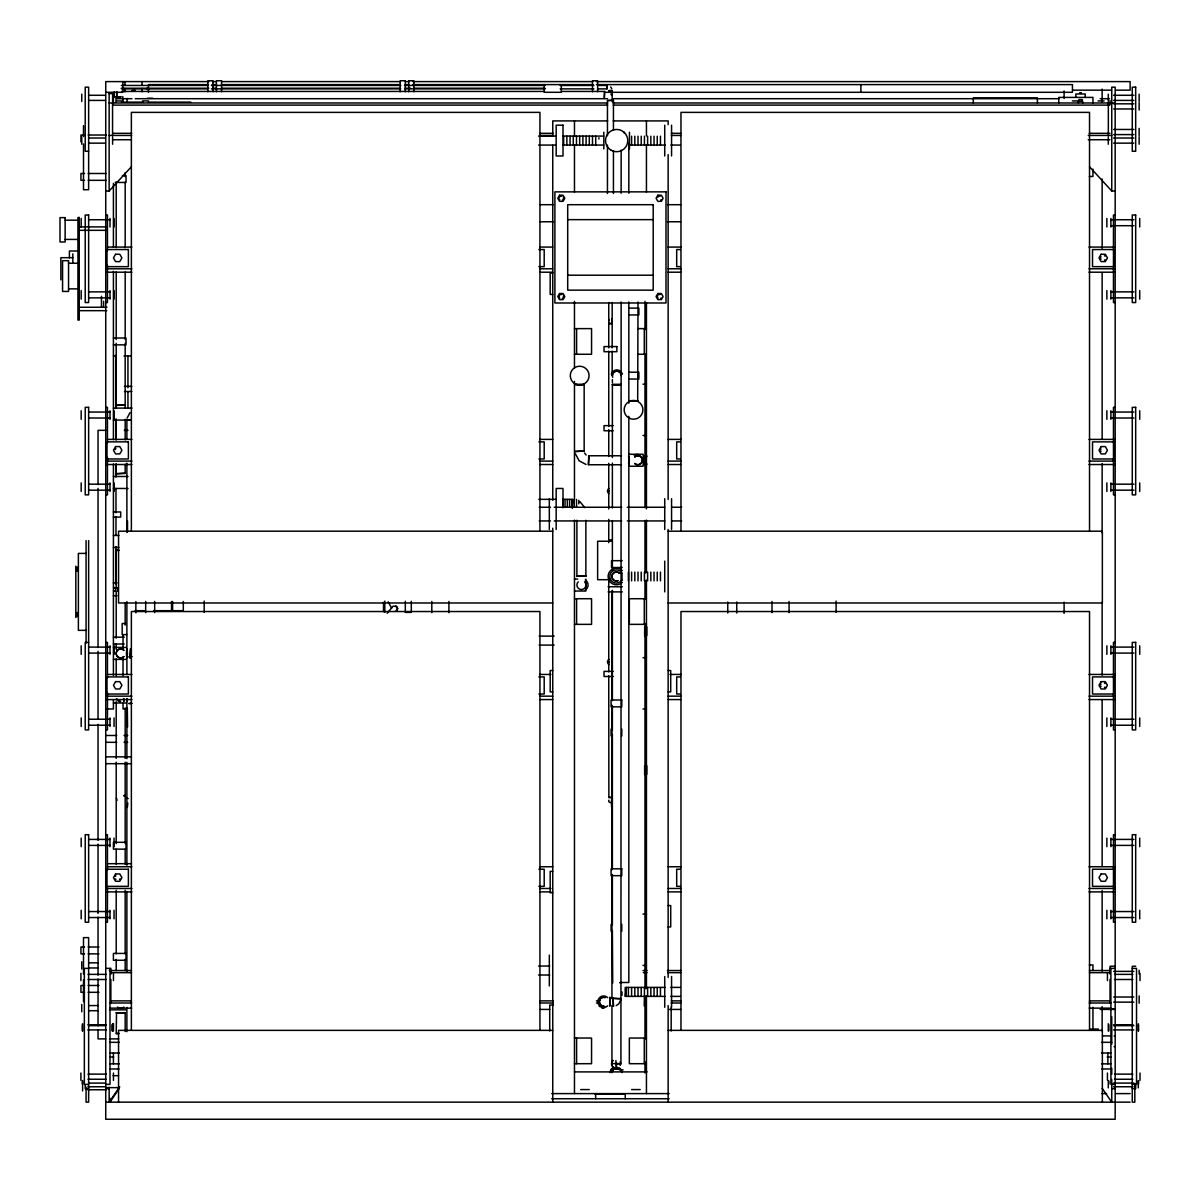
<?xml version="1.0" encoding="UTF-8"?>
<svg xmlns="http://www.w3.org/2000/svg" width="1200" height="1200" viewBox="0 0 1200 1200"><rect width="100%" height="100%" fill="white"/><g stroke="black" fill="none" stroke-linecap="round" stroke-linejoin="round"><path stroke-width="1.5" d="M130.305 657.57L130.305 648.93M127.38 655.14L127.38 651.705M615.9 1060.515L616.215 1068.18M129.87 657.87L130.74 648.975M126.78 701.46L127.05 698.715M127.365 807.45L127.8 802.995M604.17 97.38L604.755 91.455M597.66 88.875L607.035 88.875L607.2 85.47M572.01 507.945L572.85 499.395M588.21 464.7L589.095 455.805M625.395 996.345L626.265 987.45M127.275 656.595C126.225 660.9 126.225 645.945 127.275 650.25M628.515 457.08C629.565 452.775 629.565 467.73 628.515 463.425M644.25 457.08C645.3 452.775 645.3 467.73 644.25 463.425M645.75 636.45L645.915 645.09L645.915 636.45M130.05 657.885L130.305 656.595L129.375 656.805M127.08 418.11L129.975 412.695M620.775 1000.02L618.66 1003.965L616.17 1005.63M396.81 610.77L397.56 608.505L395.655 606.24M116.46 96.54L116.67 97.41L116.79 91.665M117.855 588.66L117.69 587.61L117.765 590.895M609.9 997.245L609.9 1006.215L610.065 997.575M644.475 997.245L644.475 1006.215L644.64 997.575M119.235 1088.37L109.995 1102.155L109.995 1098.435M119.745 1086.84L109.14 1102.155L109.14 1087.29M395.97 610.785L397.755 608.505L396.705 606.21L393 606.24L387.18 613.26M105.735 191.01L109.14 191.01L131.415 166.71M608.865 323.55L611.655 323.61M575.19 451.275L584.16 451.275L584.16 384.6L575.535 384.435M621.345 384.6L612.375 384.6L621.345 384.6L612.375 384.6L612.375 457.53M637.68 401.01L638.01 302.01M116.535 1012.665L116.205 1033.35L118.965 1033.35M608.865 797.505L612.03 797.445L608.865 797.505L608.745 675.675M620.145 1068.975L611.52 1069.14L612.825 1068.84M612.825 1070.475L611.52 1070.16L612.825 1069.845M147.375 89.085L147.09 88.14M629.385 400.68L638.01 400.845L629.385 400.845M578.22 575.76L576.9 576.06L576.9 520.26M131.82 90.75L135.195 90.405M147.405 89.4L149.445 89.205L147.39 89.295M608.76 90.75L612.135 90.405M607.485 100.695L613.41 100.11M116.235 405.555L125.13 404.685M116.235 473.94L125.13 473.055M575.235 451.71L584.13 450.84M129.06 657.06L131.805 656.79M129.06 703.725L131.805 703.455M123.825 795.57L125.13 795.435M619.995 982.605L621.3 982.485M116.235 1033.785L118.98 1033.515M208.74 81.6L105.735 81.6L105.735 1119.255L1115.175 1119.255L1115.175 87.165L1111.755 87.165L1111.755 191.01L1115.175 191.01M212.475 81.6L216.225 81.6M221.835 81.6L399.765 81.6M405.375 81.6L409.125 81.6M412.875 81.6L592.65 81.6M596.4 81.6L1130.13 81.6L1130.13 90.15L1116.36 90.15M208.455 84.6L148.47 84.6L148.47 92.295M212.19 84.6L215.955 84.6M221.565 84.6L399.69 84.6M405.225 84.6L409.065 84.6M412.725 84.6L592.785 84.6M596.4 84.6L1072.44 84.6L1072.44 92.295L605.91 92.295M121.44 85.455L207.69 85.455M211.44 85.455L400.8 85.455M404.55 85.455L545.16 85.455M560.16 85.455L593.91 85.455M597.66 85.455L607.035 85.455L607.035 88.875M121.275 88.23L208.755 88.23M212.49 88.23L216.225 88.23M221.835 88.23L399.3 88.23M404.91 88.23L410.505 88.23M414.24 88.23L545.01 88.23M121.44 88.875L207.69 88.875M211.44 88.875L400.8 88.875M404.55 88.875L545.16 88.875M560.16 88.875L593.91 88.875M1072.695 90.15L1111.485 90.15M131.805 90.585L135.21 90.585M608.745 90.585L612.165 90.585L612.165 101.715M121.755 91.44L544.59 91.44M561.435 91.44L604.47 91.44L604.47 97.41M105.735 92.295L122.82 92.295L122.82 81.6M1079.73 92.715L1081.38 92.715M108.81 93.57L113.415 93.57L113.415 102.915M88.89 95.28L105.465 95.28M1113.585 95.28L1133.85 95.28M147.615 98.265L152.745 98.265M116.97 98.7L131.955 98.7M135.21 98.7L607.635 98.7M613.26 98.7L1058.985 98.7M1100.19 98.7L1109.55 98.7M88.89 100.41L105.465 100.41M1113.585 100.41L1133.85 100.41M116.775 100.935L122.88 100.935M142.425 100.935L148.53 100.935M1072.365 100.935L1078.485 100.935M1098.015 100.935L1104.12 100.935M121.47 102.12L143.175 102.12M148.365 102.12L190.77 102.12M109.14 102.975L607.635 102.975M613.05 102.975L1115.175 102.975M1113.705 103.83L1133.85 103.83M112.89 105.105L607.635 105.105M613.26 105.105L1109.88 105.105M1113.705 108.96L1133.85 108.96M607.68 120.915L552.75 120.915L552.75 135.915M613.215 120.915L668.145 120.915L668.145 124.665M1113.705 129.465L1133.85 129.465M112.89 133.32L131.64 133.32M540.18 133.32L553.29 133.32M671.355 133.32L680.73 133.32M1089.27 133.32L1109.88 133.32M1113.705 134.595L1133.85 134.595M84.555 135.03L80.94 135.03L80.94 141.855M88.155 135.03L106.2 135.03M109.14 135.45L131.64 135.45M540.18 135.45L553.29 135.45M671.355 135.45L680.73 135.45M1088.25 135.45L1111.755 135.45M538.545 136.095L555.27 136.095M562.71 136.095L603.63 136.095M88.89 138.015L105.465 138.015M1113.585 138.015L1133.85 138.015M112.77 139.725L130.845 139.725M1088.25 139.725L1109.94 139.725M88.89 143.145L105.465 143.145M1113.585 143.145L1133.85 143.145M538.545 145.065L555.27 145.065M562.71 145.065L603.63 145.065M629.745 145.065L665.28 145.065M670.89 145.065L680.25 145.065M88.635 151.26L85.215 151.26L85.215 87.165L88.635 87.165L88.635 189.72L83.505 189.72L83.505 143.94M84.555 173.49L80.94 173.49L80.94 180.33L84.555 180.33M88.155 173.49L106.2 173.49M122.43 175.62L126.03 175.62L126.03 182.46L115.215 182.46M1089.345 176.475L1092.945 176.475L1092.945 169.125M88.155 180.33L106.2 180.33M540.225 204.69L553.395 204.69M667.5 204.69L680.67 204.69M105.735 215.025L107.445 215.025L107.445 250.695M1115.175 215.025L1113.465 215.025L1113.465 302.55L1115.175 302.55M88.755 219.735L109.995 219.735M567.705 219.645L653.19 219.645M1110.9 219.735L1133.91 219.735M65.13 220.185L77.955 220.185M540.3 221.775L553.395 221.775M667.5 221.775L680.595 221.775M1110.9 225.705L1133.91 225.705M79.23 226.905L106.71 226.905M79.23 230.325L106.71 230.325M65.13 239.415L77.955 239.415M107.445 247.08L131.91 247.08M539.655 247.08L552.75 247.08M668.145 247.08L681.24 247.08M1089 247.08L1115.175 247.08M538.86 249.555L544.2 249.555L544.2 266.655L538.86 266.655M680.25 249.555L676.695 249.555L676.695 266.655L680.25 266.655M77.955 251.01L69.405 251.01L69.405 257.85M72.825 257.685L60.855 257.685L60.855 279.9M68.55 263.235L77.955 263.235M105.735 268.785L131.91 268.785M539.655 268.785L552.75 268.785M668.145 268.785L681.24 268.785M1089 268.785L1115.175 268.785M105.735 272.205L131.91 272.205M539.94 272.205L552.75 272.205M668.145 272.205L680.97 272.205M1089 272.205L1115.175 272.205M552.75 273.06L550.185 273.06L550.185 294.435L552.75 294.435M567.705 275.205L653.19 275.205M68.55 288.87L77.955 288.87M88.755 291.87L109.995 291.87M1110.9 291.87L1133.91 291.87M88.755 297.855L109.995 297.855M1110.9 297.855L1133.91 297.855M105.735 302.55L107.445 302.55L107.445 265.17M79.23 307.26L106.95 307.26M628.83 308.115L638.865 308.115L638.865 314.94L628.83 314.94M79.23 310.665L106.71 310.665M608.745 323.49L612.165 323.49M574.47 328.62L591.555 328.62L591.555 354.27L574.47 354.27M637.89 328.62L646.44 328.62M113.415 338.025L126.03 338.025L126.03 344.865L113.415 344.865M637.89 354.27L646.44 354.27M113.505 355.98L116.13 355.98M124.005 355.98L130.515 355.98M628.83 372.21L638.865 372.21L638.865 379.05L628.83 379.05M643.02 384.18L646.44 384.18M575.19 384.6L583.83 384.435M124.47 386.355L131.805 386.355M124.47 391.485L131.805 391.485M116.205 405.12L125.175 405.12M105.735 407.34L107.445 407.34L107.445 443.01M1115.175 407.34L1113.465 407.34L1113.465 494.865L1115.175 494.865M113.415 408.105L132.03 408.105M88.755 412.05L109.995 412.05M1110.9 412.05L1133.91 412.05M88.755 418.02L109.995 418.02M1110.9 418.02L1133.91 418.02M113.415 420.075L128.31 420.075M613.2 425.64L604.035 425.64L604.035 430.77L613.2 430.77M105.735 430.335L98.04 430.335L98.04 484.635M124.305 430.335L128.025 430.335M643.02 435.465L646.44 435.465M107.445 439.395L131.91 439.395M539.655 439.395L552.75 439.395M668.145 439.395L681.24 439.395M1089 439.395L1115.175 439.395M538.86 441.87L544.2 441.87L544.2 458.97L538.86 458.97M680.25 441.87L676.695 441.87L676.695 458.97L680.25 458.97M628.83 454.275L643.14 454.275L643.14 466.23L628.83 466.23M621.525 455.76L588.66 455.76L588.66 464.745L621.525 464.745M105.735 461.1L131.91 461.1M539.655 461.1L552.75 461.1M668.145 461.1L681.24 461.1M1089 461.1L1115.175 461.1M105.735 464.52L131.91 464.52M539.94 464.52L552.75 464.52M668.145 464.52L680.97 464.52M1089 464.52L1115.175 464.52M113.415 476.49L128.07 476.49M88.755 484.185L109.995 484.185M1110.9 484.185L1133.91 484.185M113.415 488.46L128.07 488.46M88.755 490.17L109.995 490.17M1110.9 490.17L1133.91 490.17M105.735 494.865L107.445 494.865L107.445 457.485M538.755 499.35L555.585 499.35M563.07 499.35L572.415 499.35L572.415 507.99M539.25 507.255L550.485 507.255M554.235 507.255L621.69 507.255M627.315 507.255L664.785 507.255M672.285 507.255L681.66 507.255M113.355 511.965L120.69 511.965L120.69 517.095L113.355 517.095M539.25 520.935L550.485 520.935M554.235 520.935L621.69 520.935M627.315 520.935L664.785 520.935M672.285 520.935L681.66 520.935M552.75 531.195L118.545 531.195L118.545 602.985L552.75 602.985M668.145 531.195L1102.35 531.195L1102.35 602.985L668.145 602.985M113.415 535.47L118.905 535.47M608.745 539.955L612.03 539.955M612.285 541.23L597.63 541.23L597.63 579.705L610.455 579.705M113.415 547.44L118.905 547.44M118.965 550.425L116.205 550.425L116.205 587.775M86.07 553.41L78.375 553.41L78.375 630.345L86.07 630.345M622.2 560.685L611.52 560.685L611.52 567.525L622.2 567.525M574.47 579.06L577.725 579.06M113.355 582.9L117.03 582.9M608.1 586.755L622.32 586.755M574.47 591.03L585.87 591.03L585.87 579.06M608.1 591.885L622.32 591.885M113.355 595.725L117.03 595.725M574.47 598.725L591.555 598.725L591.555 624.36L574.47 624.36M646.44 598.725L629.34 598.725L629.34 624.36L646.44 624.36M135.06 610.68L144.645 610.68M153.855 610.68L171.54 610.68L171.54 601.53M125.925 623.505L122.175 623.505L122.175 634.62L126.675 634.62M539.16 636.12L554.145 636.12M113.415 637.185L124.23 637.185M88.635 642.39L85.215 642.39L85.215 729.915L88.635 729.915L88.635 540.6M105.735 642.39L107.445 642.39L107.445 678.06M1115.175 642.39L1113.465 642.39L1113.465 729.915L1115.175 729.915M113.415 644.025L124.23 644.025M539.16 645.09L554.145 645.09M88.755 647.1L109.995 647.1M1110.9 647.1L1133.91 647.1M113.415 647.445L126.03 647.445M88.755 653.085L109.995 653.085M1110.9 653.085L1133.91 653.085M129.36 656.625L131.79 656.625M643.02 657.69L646.44 657.69M113.415 659.4L126.03 659.4M552.75 670.515L550.185 670.515L550.185 691.89L552.75 691.89M668.145 670.515L670.71 670.515L670.71 691.89L668.145 691.89M613.2 671.37L604.035 671.37L604.035 676.5L613.2 676.5M107.445 674.445L131.91 674.445M539.655 674.445L550.92 674.445M669.975 674.445L681.24 674.445M1089 674.445L1115.175 674.445M538.86 676.92L544.2 676.92L544.2 694.02L538.86 694.02M680.25 676.92L676.695 676.92L676.695 694.02L680.25 694.02M105.735 696.165L131.91 696.165M539.655 696.165L552.75 696.165M668.145 696.165L681.24 696.165M1089 696.165L1115.175 696.165M105.735 699.57L131.91 699.57M539.94 699.57L552.75 699.57M668.145 699.57L680.97 699.57M1089 699.57L1115.175 699.57M113.415 702.99L126.03 702.99M129.015 703.29L131.79 703.29M107.265 708.975L113.415 708.975L113.415 699.57M126.675 708.975L123.03 708.975L123.03 703.395M643.02 708.975L646.44 708.975M88.755 719.235L109.995 719.235M1110.9 719.235L1133.91 719.235M88.755 725.22L109.995 725.22M1110.9 725.22L1133.91 725.22M127.575 726.93L127.305 708.12M105.735 729.915L107.445 729.915L107.445 692.535M105.735 735.48L116.73 735.48M124.065 735.48L127.725 735.48M105.735 742.32L116.73 742.32M124.065 742.32L127.725 742.32M105.735 756.84L131.49 756.84M105.735 763.68L131.49 763.68M123.855 795.885L125.175 795.885M105.735 834.705L107.445 834.705L107.445 870.09M1115.175 834.705L1113.465 834.705L1113.465 922.23L1115.175 922.23M88.755 839.415L109.995 839.415M1110.9 839.415L1133.91 839.415M88.755 845.4L109.995 845.4M1110.9 845.4L1133.91 845.4M107.55 863.685L131.49 863.685M107.445 866.76L131.91 866.76M539.655 866.76L552.75 866.76M668.145 866.76L681.24 866.76M1089 866.76L1115.175 866.76M538.86 869.235L544.2 869.235L544.2 886.335L538.86 886.335M680.25 869.235L676.695 869.235L676.695 886.335L680.25 886.335M552.75 871.38L550.185 871.38L550.185 892.74L552.75 892.74M105.735 888.48L131.91 888.48M539.655 888.48L550.92 888.48M668.145 888.48L681.24 888.48M1089 888.48L1115.175 888.48M105.735 891.885L131.91 891.885M539.94 891.885L550.92 891.885M668.145 891.885L680.97 891.885M1089 891.885L1115.175 891.885M668.145 905.565L670.71 905.565L670.71 926.94L668.145 926.94M88.755 911.55L109.995 911.55M1110.9 911.55L1133.91 911.55M643.02 914.115L646.44 914.115M88.755 917.535L109.995 917.535M1110.9 917.535L1133.91 917.535M105.735 922.23L107.445 922.23L107.445 886.86M84.555 947.025L80.94 947.025L80.94 953.865L84.555 953.865M88.155 947.025L98.985 947.025M88.155 953.865L98.985 953.865M88.89 962.835L98.1 962.835M1089.345 964.965L1092.945 964.965L1092.945 970.485M643.02 965.4L646.44 965.4M538.545 966.045L549.72 966.045M1115.175 966.255L1110.045 966.255L1110.045 974.13M1135.68 966.255L1132.26 966.255L1132.26 1102.155L1134.825 1102.155L1134.825 1083.57M88.89 967.965L98.1 967.965M88.635 968.385L84.36 968.385L84.36 1084.38L88.635 1084.38M105.735 968.385L110.85 968.385L110.85 974.13M1110.045 968.385L1115.175 968.385M1132.26 968.385L1136.535 968.385L1136.535 1084.38L1132.26 1084.38M109.38 970.53L131.49 970.53M643.02 970.53L647.01 970.53M667.365 970.53L680.745 970.53M1089.42 970.53L1110.045 970.53M1113.705 971.385L1133.85 971.385M110.85 972.66L131.475 972.66M643.26 972.66L647.01 972.66M667.62 972.66L680.745 972.66M1089.42 972.66L1110.045 972.66M88.02 974.37L106.335 974.37M1114.56 974.37L1132.875 974.37M538.545 975.015L549.72 975.015M88.02 979.5L106.335 979.5M1114.56 979.5L1132.875 979.5M621.135 982.5L628.83 982.5L628.83 416.34M612.72 982.92L612.375 930.57M620.04 982.92L621.345 982.92M84.555 985.485L80.94 985.485L80.94 992.325L84.555 992.325M88.155 985.485L98.985 985.485M665.19 987.405L625.83 987.405L625.83 996.39L665.19 996.39M670.8 987.405L680.175 987.405M88.155 992.325L98.985 992.325M670.8 996.39L680.175 996.39M1113.705 997.02L1133.85 997.02M612.285 998.52L620.925 998.52M110.85 1000.875L131.475 1000.875M540.15 1000.875L553.275 1000.875M596.385 1000.875L600.135 1000.875M671.37 1000.875L680.745 1000.875M1089.42 1000.875L1110.045 1000.875M1113.705 1002.15L1133.85 1002.15M109.995 1003.005L131.7 1003.005M539.985 1003.005L553.275 1003.005M596.385 1003.005L600.135 1003.005M671.115 1003.005L680.745 1003.005M1089.195 1003.005L1110.9 1003.005M553.425 1005.015L549.72 1005.015L549.72 1031.025M88.89 1005.57L98.1 1005.57M599.295 1006.425L604.62 1006.425M109.995 1008.135L131.7 1008.135M1089.195 1008.135L1110.9 1008.135M1110.045 1008.99L1115.175 1008.99M540.225 1009.425L549.66 1009.425M669.375 1009.425L680.685 1009.425M1100.19 1009.425L1115.175 1009.425M109.425 1009.845L126.03 1009.845M88.89 1010.7L98.1 1010.7M87.84 1024.8L106.32 1024.8M1113.525 1024.8L1133.055 1024.8M88.89 1025.655L105.465 1025.655M1113.585 1025.655L1133.85 1025.655M1090.665 1029.075L1098.36 1029.075M87.84 1029.93L106.32 1029.93M1113.525 1029.93L1133.85 1029.93M552.75 1030.365L118.545 1030.365L118.545 1102.155M668.145 1030.365L1102.35 1030.365L1102.35 1102.155M1102.47 1035.915L1110.87 1035.915M1114.08 1035.915L1115.175 1035.915M574.47 1038.045L591.555 1038.045L591.555 1063.695L574.47 1063.695M646.44 1038.045L629.34 1038.045L629.34 1063.695L646.44 1063.695M105.735 1038.9L98.04 1038.9L98.04 1029.54M109.44 1038.9L118.74 1038.9M109.995 1042.32L119.37 1042.32M1101.525 1042.32L1111.755 1042.32M1114.08 1046.595L1115.175 1046.595M109.995 1053.015L119.37 1053.015M1101.525 1053.015L1110.9 1053.015M109.995 1057.02L113.745 1057.02M1107.15 1057.02L1110.9 1057.02M109.995 1063.86L119.34 1063.86M1101.555 1063.86L1110.9 1063.86M109.995 1068.99L119.04 1068.99M1101.855 1068.99L1110.9 1068.99M611.52 1069.14L620.49 1069.14M619.38 1069.89L623.13 1069.89M611.52 1070.16L612.825 1070.16M574.47 1071.9L647.1 1071.9M88.02 1074.12L106.335 1074.12M1114.56 1074.12L1132.875 1074.12M113.055 1075.665L118.56 1075.665M88.02 1079.25L106.335 1079.25M1114.56 1079.25L1132.875 1079.25M88.89 1083.09L105.465 1083.09M1113.585 1083.09L1133.85 1083.09M105.735 1084.38L109.995 1084.38L109.995 968.385M1115.175 1084.38L1110.9 1084.38L1110.9 968.385M87.84 1086.765L105.6 1086.765M1113.525 1086.765L1133.055 1086.765M105.735 1087.62L118.56 1087.62M88.635 1088.655L85.215 1088.655L85.215 1084.95M105.735 1088.655L109.14 1088.655M1111.755 1088.655L1115.175 1088.655M1132.26 1088.655L1135.68 1088.655L1135.68 1084.95M580.71 1089.57L589.26 1089.57M631.65 1089.57L640.2 1089.57M87.915 1089.765L106.32 1089.765M551.7 1093.605L669.195 1093.605M1101.765 1093.605L1106.625 1093.605M1116.36 1093.605L1130.13 1093.605M595.035 1094.25L625.005 1094.25M551.7 1098.735L669.195 1098.735M105.735 1102.155L1115.175 1102.155M1116.36 1102.155L1130.13 1102.155M126.93 419.73L131.37 420.165L126.885 420.165L126.885 438.87M116.235 549.99L118.98 550.26M128.25 798.555L126.345 798.075M612.33 998.115L620.88 998.955M616.425 1063.59L620.88 1064.025M584.565 575.76L585.87 576.06L585.87 520.26M123.855 1012.53L125.175 1012.83L125.175 1031.49M612.3 998.34L613.23 998.52M586.02 464.475L579.135 460.8L575.445 453.9M586.155 455.01L584.505 453M579.9 501.63L584.85 507.66M1089.48 166.71L1111.755 191.01M610.65 86.955L611.775 88.62M610.815 94.065L611.925 95.415M1102.215 1088.37L1111.755 1102.155L1111.755 1079.385M391.56 608.1L388.17 601.77M116.415 798.15L117.075 800.325M613.05 997.605L613.23 998.55M612.825 997.62L613.665 1006.17M616.32 1063.695L616.77 1068.135M123.48 698.73L123.885 701.505L123.885 698.73M1140 973.275L1140 980.595M1140 1073.025L1140 1080.345M1139.715 218.445L1139.715 226.995M1139.715 290.58L1139.715 299.13M1139.715 410.76L1139.715 419.31M1139.715 482.895L1139.715 491.445M1139.715 645.81L1139.715 654.36M1139.715 717.945L1139.715 726.495M1139.715 838.125L1139.715 846.675M1139.715 910.275L1139.715 918.81M1139.145 94.185L1139.145 101.505M1139.145 102.72L1139.145 110.055M1139.145 128.37L1139.145 135.69M1139.145 136.92L1139.145 144.24M1139.145 970.275L1139.145 973.95M1139.145 995.925L1139.145 1003.26M1138.575 1024.74L1138.575 1030.845M1138.575 1080.96L1138.575 1084.02M1138.29 1023.705L1138.29 1031.025M1138.29 1080.54L1138.29 1087.875M1111.755 1016.685L1111.755 1044.18M1111.755 1068.27L1111.755 1074.285M1110.9 218.445L1110.9 226.995M1110.9 290.58L1110.9 299.13M1110.9 410.76L1110.9 419.31M1110.9 482.895L1110.9 491.445M1110.9 645.81L1110.9 654.36M1110.9 717.945L1110.9 726.495M1110.9 838.125L1110.9 846.675M1110.9 910.275L1110.9 918.81M1110.045 100.56L1110.045 104.265M1110.045 979.41L1110.045 1003.305M1108.86 1024.74L1108.86 1030.845M1108.86 1080.96L1108.86 1084.02M1108.29 94.185L1108.29 101.505M1108.335 102.975L1108.335 135.45M1108.29 136.92L1108.29 144.24M1108.29 1023.705L1108.29 1031.025M1108.29 1080.54L1108.29 1087.875M1107.9 1053.015L1107.9 1063.86M1107.435 973.275L1107.435 980.595M1107.435 1073.025L1107.435 1080.345M1106.865 218.445L1106.865 226.995M1106.865 290.58L1106.865 299.13M1106.865 410.76L1106.865 419.31M1106.865 482.895L1106.865 491.445M1106.865 645.81L1106.865 654.36M1106.865 717.945L1106.865 726.495M1106.865 838.125L1106.865 846.675M1106.865 910.275L1106.865 918.81M1102.14 89.1L1102.14 102.195M1102.14 178.98L1102.14 248.265M1102.14 272.61L1102.14 439.26M1102.14 463.605L1102.14 532.89M1102.14 602.175L1102.14 675.21M1102.14 699.555L1102.14 866.205M1102.14 890.55L1102.14 971.07M1102.14 1006.65L1102.14 1030.995M1092.945 102.93L1092.945 97.41L1058.76 97.41L1058.76 102.93M1092.945 1007.265L1092.945 1029.33M1089.525 531.195L1089.525 112.38L680.97 112.38L680.97 531.195M1089.525 1030.365L1089.525 611.535L680.97 611.535L680.97 1030.365M1085.25 97.41L1085.25 93.99L1075.845 93.99L1075.845 97.41M1082.685 102.975L1082.685 101.265L1078.41 101.265L1078.41 102.975M1082.265 101.265L1082.265 99.555L1078.845 99.555L1078.845 101.265M1064.1 90.96L1064.1 98.46M1064.1 602.175L1064.1 613.41M1037.385 102.975L1037.385 97.845L973.29 97.845L973.29 102.975M860.88 84.6L860.88 92.295M836.1 601.05L836.1 612.3M789.09 601.44L789.09 612.66M771.99 601.44L771.99 612.66M736.74 602.01L736.74 613.035M727.755 602.01L727.755 613.035M671.565 125.19L671.565 155.97M671.565 498.72L671.565 529.485M671.565 976.515L671.565 1007.28M671.175 1006.86L671.175 1031.025M668.145 154.65L668.145 499.5M668.145 529.485L668.145 977.415M668.145 1005.525L668.145 1102.155M664.725 125.19L664.725 155.97M664.725 498.72L664.725 529.485M664.725 561.105L664.725 591.885M664.725 976.515L664.725 1007.28M660.45 136.2L660.45 144.96M660.45 572.115L660.45 580.875M660.45 987.525L660.45 996.27M657.24 136.2L657.24 144.96M657.24 572.115L657.24 580.875M657.24 987.525L657.24 996.27M654.045 136.2L654.045 144.96M654.045 572.115L654.045 580.875M654.045 987.525L654.045 996.27M650.835 136.2L650.835 144.96M650.835 572.115L650.835 580.875M650.835 987.525L650.835 996.27M647.625 136.2L647.625 144.96M647.625 572.115L647.625 580.875M647.625 987.525L647.625 996.27M646.77 455.88L646.77 456.75M646.77 463.755L646.77 464.625M646.77 626.82L646.77 635.58M646.77 765.72L646.77 774.465M646.44 120.915L646.44 135.915M646.44 145.29L646.44 192.135M646.44 302.715L646.44 508.875M646.44 520.11L646.44 572.595M646.44 580.095L646.44 988.65M646.44 996.15L646.44 1093.605M645.915 1006.2L645.915 1011.555M645.495 455.88L645.495 456.75M645.495 463.755L645.495 464.625M645.495 626.82L645.495 635.58M645.495 765.72L645.495 774.465M644.985 301.32L644.985 329.535M644.985 353.76L644.985 507.645M644.985 520.455L644.985 573.27M644.985 580.38L644.985 599.52M644.985 623.46L644.985 988.68M644.985 996.165L644.985 1039.245M644.985 1061.715L644.985 1072.95M644.43 136.2L644.43 144.96M644.64 455.76L644.64 464.745M644.43 572.115L644.43 580.875M644.64 626.715L644.64 635.685M644.64 765.6L644.64 774.585M644.43 987.525L644.43 996.27M644.295 328.62L644.295 354.27M644.295 598.725L644.295 624.36M644.295 1038.045L644.295 1063.695M641.22 136.2L641.22 144.96M641.22 572.115L641.22 580.875M641.22 987.525L641.22 996.27M638.01 136.2L638.01 144.96M638.01 572.115L638.01 580.875M638.01 987.525L638.01 996.27M634.815 136.2L634.815 144.96M634.815 572.115L634.815 580.875M634.815 987.525L634.815 996.27M631.605 136.2L631.605 144.96M631.605 572.115L631.605 580.875M631.605 987.525L631.605 996.27M629.46 132.24L629.46 148.92M628.83 142.635L628.83 193.245M628.83 301.98L628.83 403.215M628.395 572.115L628.395 580.875M628.395 987.525L628.395 996.27M625.2 987.525L625.2 996.27M625.23 1093.605L625.23 1098.735M624.345 132.24L624.345 133.365M621.99 573.69L621.99 579.99M621.99 991.89L621.99 995.4M621.78 729.06L621.78 735.9M621.78 924.375L621.78 931.215M621.135 150.135L621.135 193.245M621.135 301.98L620.925 1063.59L611.94 1063.59L611.94 1005.465M613.44 130.2L613.44 100.41L607.455 100.41L607.455 135.78M613.44 150.69L613.44 193.515M613.23 997.575L613.23 1006.215M612.375 379.62L612.375 382.86M612.375 463.14L612.375 508.005M612.375 521.1L612.375 569.715M612.375 590.28L612.375 700.59M612.375 706.2L612.375 730.5M612.375 734.25L612.375 868.86M612.375 874.47L612.375 924.96M612.165 302.55L612.165 347.85M612.165 351.15L612.165 375.45M611.94 591.09L611.94 699.84M611.94 705.345L611.94 869.67M611.94 875.28L611.94 998.52M611.52 800.01L611.52 806.85M611.085 729.06L611.085 735.9M611.085 924.375L611.085 931.215M608.745 302.55L608.745 347.85M608.745 351.15L608.745 426.525M608.745 429.66L608.745 456.495M608.745 463.305L608.745 508.95M608.745 519.39L608.745 542.67M608.745 578.265L608.745 671.925M607.455 145.095L607.455 193.515M603.825 132.24L603.825 148.92M598.905 137.775L598.905 139.02M597.63 91.74L597.63 80.745L592.5 80.745L592.5 91.74M595.71 136.2L595.71 144.96M595.665 1093.605L595.665 1098.735M592.5 136.2L592.5 144.96M589.29 136.2L589.29 144.96M586.095 136.2L586.095 144.96M582.885 136.2L582.885 144.96M579.675 136.2L579.675 144.96M578.82 500.34L578.82 503.835M576.48 136.2L576.48 144.96M576.6 328.62L576.6 354.27M576.525 499.47L576.525 507.345M576.6 598.725L576.6 624.36M576.6 1038.045L576.6 1063.695M574.47 120.915L574.47 135.915M574.47 145.29L574.47 192.135M574.47 301.32L574.47 368.31M574.47 381.435L574.47 499.845M574.47 520.11L574.47 1093.605M574.23 499.47L574.23 507.345M573.27 136.2L573.27 144.96M571.935 499.47L571.935 507.345M570.06 136.2L570.06 144.96M569.64 499.47L569.64 507.345M567.345 499.47L567.345 507.345M566.865 136.2L566.865 144.96M565.035 499.47L565.035 507.345M563.655 136.2L563.655 144.96M563.01 507.825L563.01 488.46L556.17 488.46L556.17 529.485M562.74 499.47L562.74 507.345M561.3 84.6L561.3 92.295L544.2 92.295L544.2 84.6M552.75 145.29L552.75 500.22M552.75 528.21L552.75 1102.155M549.33 498.72L549.33 529.485M549.33 955.14L549.33 985.92M539.94 531.195L539.94 112.38L131.37 112.38L131.37 531.195M539.94 1030.365L539.94 611.535L131.37 611.535L131.37 1030.365M448.905 601.44L448.905 612.66M431.805 601.44L431.805 612.66M413.865 91.74L413.865 80.745L408.735 80.745L408.735 91.74M411.3 601.275L411.3 612.39L405.315 612.39L405.315 601.275M405.315 91.74L405.315 80.745L400.185 80.745L400.185 91.74M384.795 601.05L384.795 612.3M383.52 602.34L383.52 611.685M221.55 91.74L221.55 80.745L216.42 80.745L216.42 91.74M213 91.74L213 80.745L207.87 80.745L207.87 91.74M204.195 601.05L204.195 612.3M183.3 601.47L183.3 610.68L172.605 610.68L172.605 601.47M154.665 601.395L154.665 612.63M145.68 601.395L145.68 612.63M142.05 81.6L142.05 85.02M142.05 88.44L142.05 91.86M135.855 601.575L135.855 612.795M127.95 356.145L127.95 387.795M127.95 391.53L127.95 408.285M127.53 520.935L127.53 531.93M127.23 698.73L127.23 701.505M127.095 98.46L127.095 102.195M126.975 648.93L126.975 657.915M126.885 463.185L126.885 532.38M126.885 601.575L126.885 650.19M126.885 657.675L126.885 674.505M126.885 700.68L126.885 758.655M126.885 762.39L126.885 865.245M126.885 891.435L126.885 971.85M126.885 1007.385L126.885 1031.685M125.175 172.74L125.175 176.49M125.175 182.1L125.175 247.695M125.175 272.055L125.175 339.525M125.175 343.275L125.175 408.09M125.175 419.295L125.175 439.86M125.175 464.16L125.175 473.505L116.205 473.505L116.205 464.16M125.175 602.715L125.175 625.125M125.175 707.865L125.175 758.43M125.175 762.165L125.175 843.615M125.175 849.225L125.175 864.165M125.175 890.31L125.175 953.805M125.175 959.4L125.175 970.605M124.965 81.6L124.965 85.02M124.965 88.44L124.965 91.86M123.03 634.62L123.03 649.485M123.03 658.785L123.03 675.51M122.82 96.6L122.82 102.225M117.69 587.61L117.69 591.03M116.67 91.665L116.67 97.41M116.205 182.1L116.205 247.695M116.205 272.055L116.205 339.525M116.205 343.275L116.205 408.09M116.205 419.295L116.205 439.86M116.205 591.51L116.205 638.19M116.205 643.8L116.205 649.395M116.205 658.74L116.205 675.54M116.205 701.685L116.205 758.43M116.205 762.165L116.205 843.615M116.205 849.225L116.205 864.165M116.205 890.31L116.205 953.805M116.205 959.4L116.205 970.605M115.98 96.54L115.98 102.165M115.98 355.275L115.98 407.775M115.98 419.025L115.98 439.65M115.98 464.025L115.98 477.15M115.98 488.4L115.98 512.775M115.98 516.525L115.98 535.275M115.98 546.525L115.98 584.025M114.27 91.665L114.27 97.41M114.045 218.445L114.045 226.995M114.045 290.58L114.045 299.13M114.045 410.76L114.045 419.31M114.045 482.895L114.045 491.445M114.045 645.81L114.045 654.36M114.045 717.945L114.045 726.495M114.045 838.125L114.045 846.675M114.045 910.275L114.045 918.81M113.415 183.36L113.415 246.96M113.415 271.275L113.415 439.62M113.415 463.935L113.415 675.315M113.46 973.275L113.46 980.595M113.46 1023.705L113.46 1031.025M113.415 1053.015L113.415 1063.86M113.46 1073.025L113.46 1080.345M112.605 94.185L112.605 101.505M112.56 102.975L112.56 135.45M112.605 136.92L112.605 144.24M112.605 1023.705L112.605 1031.025M112.035 1024.74L112.035 1030.845M110.85 979.41L110.85 1003.305M109.995 218.445L109.995 226.995M109.995 290.58L109.995 299.13M109.995 410.76L109.995 419.31M109.995 482.895L109.995 491.445M109.995 645.81L109.995 654.36M109.995 717.945L109.995 726.495M109.995 838.125L109.995 846.675M109.995 910.275L109.995 918.81M109.14 92.73L109.14 191.01M103.59 301.275L103.59 306.405M101.46 296.265L101.46 307.26M98.04 488.385L98.04 647.55M98.04 651.3L98.04 718.71M98.04 724.32L98.04 840.42M98.04 844.17L98.04 913.44M98.04 917.19L98.04 975.24M98.04 978.99L98.04 1025.805M86.07 540.6L86.07 643.17M86.07 1087.2L86.07 1102.155L88.635 1102.155L88.635 937.62L83.505 937.62L83.505 974.25M83.505 125.625L83.505 136.605M83.505 979.74L83.505 1001.73M82.605 1023.705L82.605 1031.025M82.605 1080.54L82.605 1090.86M82.335 1024.74L82.335 1030.845M82.335 1080.96L82.335 1084.02M81.75 94.185L81.75 101.505M81.75 136.92L81.75 144.24M81.75 961.74L81.75 969.06M81.75 1004.475L81.75 1011.795M81.18 218.445L81.18 226.995M81.18 290.58L81.18 299.13M81.18 410.76L81.18 419.31M81.18 482.895L81.18 491.445M81.18 645.81L81.18 654.36M81.18 717.945L81.18 726.495M81.18 838.125L81.18 846.675M81.18 910.275L81.18 918.81M80.895 973.275L80.895 980.595M80.895 1073.025L80.895 1080.345M77.1 567.075L77.1 571.35M77.1 612.405L77.1 616.68M75.81 566.235L75.81 617.52M72.825 253.83L72.825 263.235M585.255 580.05A5.775 5.775 0 0 1 585.255 590.04M611.28 374.145A5.775 5.775 0 0 1 622.44 374.145M607.695 1005.81A5.775 5.775 0 0 1 599.535 1005.81A5.775 5.775 0 0 1 599.535 997.65A5.775 5.775 0 0 1 607.695 997.65M610.23 1072.545A5.775 5.775 0 0 1 613.125 1067.55M618.885 1067.55A5.775 5.775 0 0 1 621.78 1072.545M634.185 455.25A5.775 5.775 0 0 1 639.96 455.25M642.645 458.76A5.775 5.775 0 0 1 642.645 461.745M608.955 664.56A2.985 2.985 0 0 1 608.955 659.37M608.955 493.605A2.985 2.985 0 0 1 608.955 488.43M616.005 1068.18A4.485 4.455 -90 0 1 612.87 1060.53M620.145 1061.97A4.485 4.485 0 0 1 620.145 1065.405M617.715 1067.835A4.485 4.485 0 0 1 612.825 1060.515M611.865 1072.665A4.485 4.485 0 0 1 612.84 1071.195M123.825 656.58A4.485 4.455 -90 0 1 117.51 656.595A4.485 4.485 0 0 1 117.51 650.25A4.485 4.485 0 0 1 123.855 650.25M123.825 650.25A4.485 4.455 -90 0 0 117.51 650.25A4.485 4.455 -90 0 0 117.51 656.595A4.485 4.485 0 0 0 123.855 656.595M123.855 1007.04A4.485 4.485 0 0 1 117.51 1007.04M1105.02 259.755A2.565 2.565 0 0 1 1104.48 260.16M1100.985 259.215A2.565 2.565 0 0 1 1100.73 258.6M1100.73 257.265A2.565 2.565 0 0 1 1100.985 256.65M1104.48 255.72A2.565 2.565 0 0 1 1105.02 256.125M1100.985 451.53A2.565 2.565 0 0 1 1100.73 450.915M1100.73 449.58A2.565 2.565 0 0 1 1100.985 448.965M1105.02 687.12A2.565 2.565 0 0 1 1104.48 687.525M1100.985 686.58A2.565 2.565 0 0 1 1100.73 685.965M1100.73 684.645A2.565 2.565 0 0 1 1100.985 684.015M1104.48 683.085A2.565 2.565 0 0 1 1105.02 683.49M115.215 449.58A2.565 2.565 0 0 1 115.875 448.44M119.91 878.895A2.565 2.565 0 0 1 119.505 879.435M115.875 879.435A2.565 2.565 0 0 1 115.47 878.895M115.47 876.33A2.565 2.565 0 0 1 115.875 875.805M661.11 199.785A2.13 2.13 0 0 1 660.66 200.13M657.75 197.205A2.13 2.13 0 0 1 658.08 196.77M659.04 196.215A2.13 2.13 0 0 1 660.15 196.215M661.11 298.08A2.13 2.13 0 0 1 660.66 298.425M658.08 298.08A2.13 2.13 0 0 1 657.525 297.12M657.525 296.01A2.13 2.13 0 0 1 658.08 295.065M659.04 294.51A2.13 2.13 0 0 1 660.15 294.51M562.815 199.785A2.13 2.13 0 0 1 562.365 200.13M559.785 199.785A2.13 2.13 0 0 1 559.245 198.825M559.455 197.205A2.13 2.13 0 0 1 559.785 196.77M560.745 196.215A2.13 2.13 0 0 1 561.855 196.215M563.37 197.715A2.13 2.13 0 0 1 563.37 198.825M562.815 298.08A2.13 2.13 0 0 1 562.365 298.425M559.785 298.08A2.13 2.13 0 0 1 559.245 297.12M559.245 296.01A2.13 2.13 0 0 1 559.785 295.065M560.745 294.51A2.13 2.13 0 0 1 561.855 294.51M563.37 296.01A2.13 2.13 0 0 1 563.37 297.12M608.865 491.67A1.71 1.71 0 0 1 608.865 490.365M608.865 662.625A1.71 1.71 0 0 1 608.865 661.32M612.165 800.865A1.71 1.71 0 0 1 610.11 802.545A1.71 1.71 0 0 1 608.865 800.205M611.655 318.87A1.71 1.71 0 0 1 611.655 321.285M608.865 320.73A1.71 1.71 0 0 1 608.865 319.41M603.57 1006.2A4.485 4.455 -90 0 1 599.22 1000.83A4.485 4.455 -90 0 1 605.31 997.59A4.485 4.485 0 0 0 599.205 1000.845A4.485 4.485 0 0 0 603.615 1006.215A4.485 4.455 90 0 1 599.175 1001.73A4.485 4.455 90 0 1 603.615 997.245M612.375 375.63A4.485 4.455 -90 0 1 616.845 371.145A4.485 4.455 -90 0 1 621.3 375.63A4.485 4.455 0 0 0 615.975 371.235A4.485 4.455 0 0 0 612.72 377.325M584.565 581.865A4.485 4.485 0 0 1 584.565 588.21A4.485 4.485 0 0 1 578.22 588.21A4.485 4.485 0 0 1 578.22 581.865M619.575 573.33A4.485 4.455 -90 0 0 613.695 572.94A4.485 4.485 0 0 0 612.54 578.745A4.485 4.485 0 0 0 618.15 580.635A4.485 4.455 -90 0 1 612.555 578.745A4.485 4.455 -90 0 1 613.695 572.94A4.485 4.485 0 0 1 619.605 573.315M622.32 582.39A8.34 8.34 0 0 1 610.545 582.39A8.34 8.34 0 0 1 610.545 570.6A8.34 8.34 0 0 1 622.32 570.6M622.17 579.81A6.63 6.63 0 0 1 612.18 581.565A6.63 6.63 0 0 1 612.18 571.425A6.63 6.63 0 0 1 622.17 573.18M115.575 254.265L113.46 257.94L115.575 261.6L119.805 261.6L121.92 257.94L119.805 254.265L115.575 254.265M115.575 446.58L113.46 450.255L115.575 453.915L119.805 453.915L121.92 450.255L119.805 446.58L115.575 446.58M115.575 681.645L113.46 685.305L115.575 688.965L119.805 688.965L121.92 685.305L119.805 681.645L115.575 681.645M115.575 873.96L113.46 877.62L115.575 881.28L119.805 881.28L121.92 877.62L119.805 873.96L115.575 873.96M559.545 195.225L557.775 198.27L559.545 201.33L563.07 201.33L564.825 198.27L563.07 195.225L559.545 195.225M559.545 293.52L557.775 296.565L559.545 299.625L563.07 299.625L564.825 296.565L563.07 293.52L559.545 293.52M657.84 195.225L656.07 198.27L657.84 201.33L661.365 201.33L663.12 198.27L661.365 195.225L657.84 195.225M657.84 293.52L656.07 296.565L657.84 299.625L661.365 299.625L663.12 296.565L661.365 293.52L657.84 293.52M1101.09 254.265L1098.975 257.94L1101.09 261.6L1105.32 261.6L1107.435 257.94L1105.32 254.265L1101.09 254.265M1101.09 446.58L1098.975 450.255L1101.09 453.915L1105.32 453.915L1107.435 450.255L1105.32 446.58L1101.09 446.58M1101.09 681.645L1098.975 685.305L1101.09 688.965L1105.32 688.965L1107.435 685.305L1105.32 681.645L1101.09 681.645M1101.09 873.96L1098.975 877.62L1101.09 881.28L1105.32 881.28L1107.435 877.62L1105.32 873.96L1101.09 873.96M585.87 576.06L576.9 576.06L585.87 576.06M125.175 1012.83L116.205 1012.83L125.175 1012.83M1135.68 87.165L1132.26 87.165L1132.26 151.26L1135.68 151.26L1135.68 87.165M563.01 125.19L556.17 125.19L556.17 155.97L563.01 155.97L563.01 125.19M666 191.865L554.895 191.865L554.895 302.985L666 302.985L666 191.865M653.19 204.69L567.705 204.69L567.705 290.16L653.19 290.16L653.19 204.69M88.635 215.025L85.215 215.025L85.215 302.55L88.635 302.55L88.635 215.025M1135.68 215.025L1132.26 215.025L1132.26 302.55L1135.68 302.55L1135.68 215.025M79.23 217.5L77.955 217.5L77.955 320.07L79.23 320.07L79.23 217.5M65.13 217.62L60 217.62L60 241.98L65.13 241.98L65.13 217.62M128.385 249.555L107.01 249.555L107.01 266.655L128.385 266.655L128.385 249.555M1113.885 249.555L1092.525 249.555L1092.525 266.655L1113.885 266.655L1113.885 249.555M68.55 260.67L62.565 260.67L62.565 291.435L68.55 291.435L68.55 260.67M616.86 346.575L604.035 346.575L604.035 351.705L616.86 351.705L616.86 346.575M88.635 407.34L85.215 407.34L85.215 494.865L88.635 494.865L88.635 407.34M1135.68 407.34L1132.26 407.34L1132.26 494.865L1135.68 494.865L1135.68 407.34M128.385 441.87L107.01 441.87L107.01 458.97L128.385 458.97L128.385 441.87M1113.885 441.87L1092.525 441.87L1092.525 458.97L1113.885 458.97L1113.885 441.87M1135.68 642.39L1132.26 642.39L1132.26 729.915L1135.68 729.915L1135.68 642.39M128.385 676.92L107.01 676.92L107.01 694.02L128.385 694.02L128.385 676.92M1113.885 676.92L1092.525 676.92L1092.525 694.02L1113.885 694.02L1113.885 676.92M621.78 700.005L611.085 700.005L611.085 706.845L621.78 706.845L621.78 700.005M88.635 834.705L85.215 834.705L85.215 922.23L88.635 922.23L88.635 834.705M1135.68 834.705L1132.26 834.705L1132.26 922.23L1135.68 922.23L1135.68 834.705M126.03 842.31L113.415 842.31L113.415 849.15L126.03 849.15L126.03 842.31M621.78 868.815L611.085 868.815L611.085 875.655L621.78 875.655L621.78 868.815M128.385 869.235L107.01 869.235L107.01 886.335L128.385 886.335L128.385 869.235M1113.885 869.235L1092.525 869.235L1092.525 886.335L1113.885 886.335L1113.885 869.235M126.03 953.43L113.415 953.43L113.415 960.27L126.03 960.27L126.03 953.43M118.98 97.41L116.88 96.54A2.985 2.985 0 0 0 121.095 96.54A2.985 2.97 -90 0 1 118.98 97.41M116.535 698.73A4.485 4.485 0 0 0 120.69 701.505A4.485 4.455 -90 0 1 116.58 698.73M115.845 588.66A1.71 1.695 -90 0 0 113.61 587.745A1.71 1.71 0 0 1 115.86 588.66M113.61 590.895A1.71 1.695 -90 0 0 115.845 589.965A1.71 1.71 0 0 1 113.625 590.895M628.83 417.96A9.405 9.405 0 0 0 642.93 409.815A9.405 9.405 0 0 0 628.83 401.685A9.405 9.405 0 0 0 628.83 417.96M640.935 457.08A4.485 4.455 -90 0 0 634.62 457.08A4.485 4.485 0 0 1 640.98 457.08A4.485 4.485 0 0 1 640.98 463.425A4.485 4.485 0 0 1 634.635 463.425A4.485 4.455 -90 0 0 640.935 463.425A4.485 4.455 -90 0 0 640.935 457.08M574.98 383.775A9.405 9.405 0 0 0 589.08 375.63A9.405 9.405 0 0 0 574.98 367.485A9.405 9.405 0 0 0 574.98 383.775M611.085 150.21A11.115 11.115 0 0 0 627.765 140.58A11.115 11.115 0 0 0 611.085 130.95A11.115 11.115 0 0 0 611.085 150.21M603.615 1008.27A4.485 4.485 0 0 0 601.905 1007.925A4.485 4.455 -90 0 1 603.6 1008.27"/></g></svg>
